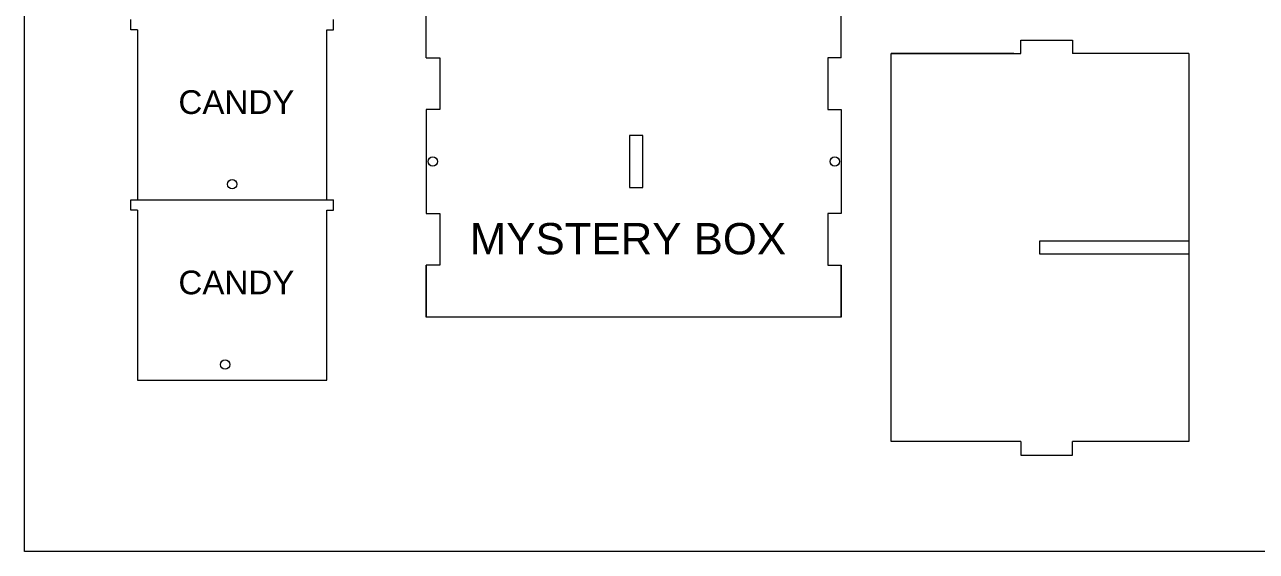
# Model space of a CAD drawing. Header units: inches. Extents: x 5.7 to 64.6, y 3.3 to 60.7.
# Drawn here: x 38.49 to 50.36, y 24.99 to 30.07 of the extents above; entities that cross this region are included whole.
import ezdxf

# ---------------------------------------------------------------- set-up
doc = ezdxf.new("R2010")
doc.units = ezdxf.units.IN
doc.header["$MEASUREMENT"] = 0
doc.layers.add('LASER BLACK', color=7, linetype='Continuous', lineweight=0, true_color=0x000000)
doc.layers.add('LASER MAGENTA', color=6, linetype='Continuous', lineweight=0, true_color=0xff00ff)
doc.styles.get("Standard").update_dxf_attribs({"font": 'Arial.ttf'})

msp = doc.modelspace()

# ---------------------------------------------------------------- linework, layer by layer
at = {"layer": 'LASER MAGENTA'}
for p, q in [((42.36118, 29.75109), (42.36118, 30.25109)), ((46.36118, 29.75109), (46.36118, 30.25109)), ((39.51568, 30.02109), (39.51568, 30.12109)), ((41.46668, 30.02109), (41.46668, 30.12109)), ((39.57868, 30.02109), (39.51568, 30.02109)), ((39.57868, 30.02109), (39.57868, 28.38709)), ((39.57868, 30.02109), (39.57868, 28.38209)), ((41.40368, 30.02109), (41.46668, 30.02109)), ((41.40368, 28.38709), (41.40368, 30.02109)), ((41.40368, 28.38209), (41.40368, 30.02109)), ((48.0905, 29.7916), (48.0905, 29.9216)), ((48.0905, 29.9216), (48.5905, 29.9216)), ((48.5905, 29.9216), (48.5905, 29.7916)), ((42.36118, 29.75109), (42.49118, 29.75109)), ((42.49118, 29.75109), (42.49118, 29.25109)), ((46.36118, 29.75109), (46.23118, 29.75109)), ((46.23118, 29.75109), (46.23118, 29.25109)), ((46.8405, 26.0516), (46.8405, 29.7916)), ((48.0255, 29.7916), (46.8405, 29.7916)), ((46.8405, 29.7916), (48.0905, 29.7916)), ((49.7105, 29.7916), (48.5905, 29.7916)), ((49.7105, 29.7916), (49.7105, 26.0516)), ((49.7105, 29.7916), (49.7105, 27.9216)), ((42.49118, 29.25109), (42.36118, 29.25109)), ((46.23118, 29.25109), (46.36118, 29.25109)), ((39.51568, 28.38209), (41.46668, 28.38209)), ((39.51568, 28.28209), (39.51568, 28.38209)), ((39.57868, 28.38209), (41.40368, 28.38209)), ((41.46668, 28.28209), (41.46668, 28.38209)), ((39.57868, 28.28209), (39.51568, 28.28209)), ((39.57868, 28.28209), (39.57868, 26.64809)), ((39.57868, 28.28209), (39.57868, 26.64309)), ((41.40368, 28.28209), (41.46668, 28.28209)), ((41.40368, 26.64809), (41.40368, 28.28209)), ((41.40368, 26.64309), (41.40368, 28.28209)), ((42.36118, 28.25109), (42.49118, 28.25109)), ((42.49118, 28.25109), (42.49118, 27.75109)), ((46.36118, 28.25109), (46.23118, 28.25109)), ((46.23118, 28.25109), (46.23118, 27.75109)), ((42.36118, 27.25109), (42.36118, 27.75109)), ((42.49118, 27.75109), (42.36118, 27.75109)), ((46.23118, 27.75109), (46.36118, 27.75109)), ((46.36118, 27.25109), (46.36118, 27.75109)), ((46.36118, 27.25109), (42.36118, 27.25109)), ((39.57868, 26.64309), (41.40368, 26.64309)), ((48.0905, 26.0496), (46.8405, 26.0516)), ((48.0905, 26.0496), (48.0905, 25.9196)), ((49.7105, 26.0516), (48.5905, 26.0496)), ((48.5905, 25.9196), (48.5905, 26.0496)), ((48.0905, 25.9196), (48.5905, 25.9196))]:
    msp.add_line(p, q, dxfattribs=at)
at = {"layer": 'LASER MAGENTA', "linetype": 'Continuous'}
for p, q in [((42.36118, 29.25109), (42.36118, 28.25109)), ((46.36118, 29.25109), (46.36118, 28.25109)), ((42.36118, 27.75109), (42.36118, 27.25109)), ((42.36118, 27.75109), (42.36118, 27.25109)), ((46.36118, 27.75109), (46.36118, 27.25109)), ((46.36118, 27.75109), (46.36118, 27.25109))]:
    msp.add_line(p, q, dxfattribs=at)
at = {"layer": 'LASER MAGENTA'}
for points in [[(56.49118, 36.99109), (56.49118, 24.99109), (38.49118, 24.99109), (38.49118, 36.99109)], [(44.44718, 29.00109), (44.31918, 29.00109), (44.31918, 28.50109), (44.44718, 28.50109)], [(49.7105, 27.9856), (49.7105, 27.8576), (48.2755, 27.8576), (48.2755, 27.9856)]]:
    msp.add_lwpolyline(points, close=True, dxfattribs=at)
at = {"layer": 'LASER MAGENTA', "linetype": 'Continuous'}
for centre in [(42.42368, 28.75109), (46.29868, 28.75109), (40.49118, 28.53202), (40.42246, 26.79302)]:
    msp.add_circle(centre, 0.045, dxfattribs=at)

# ---------------------------------------------------------------- texts
at = {"layer": 'LASER BLACK'}
for s, height, p in [('CANDY', 0.22857, (39.97319, 29.20944)), ('MYSTERY BOX', 0.3021048, (42.78138, 27.85547)), ('CANDY', 0.22857, (39.97319, 27.47044))]:
    msp.add_text(s, height=height, dxfattribs=at).set_placement(p)

doc.saveas('drawing.dxf')
